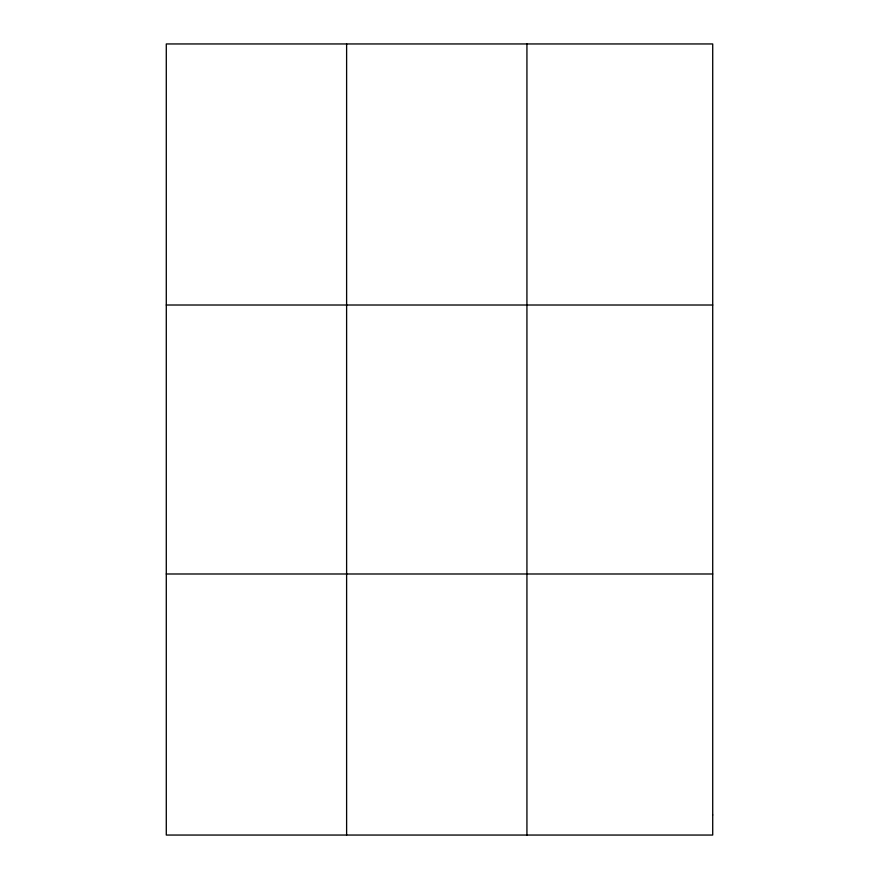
<?xml version="1.0" encoding="UTF-8"?>
<svg xmlns="http://www.w3.org/2000/svg" width="879" height="879" viewBox="0 0 879 879"><rect width="100%" height="100%" fill="white"/><g stroke="black" fill="none" stroke-linecap="round" stroke-linejoin="round"><path stroke-width="1.32" d="M346.612 43.95L346.612 835.05M526.928 43.95L526.928 835.05M166.285 305.013L712.715 305.013M166.285 573.987L712.715 573.987M712.715 814.965L712.715 835.05L166.285 835.05L166.285 43.95L712.715 43.95L712.715 814.965"/></g></svg>
